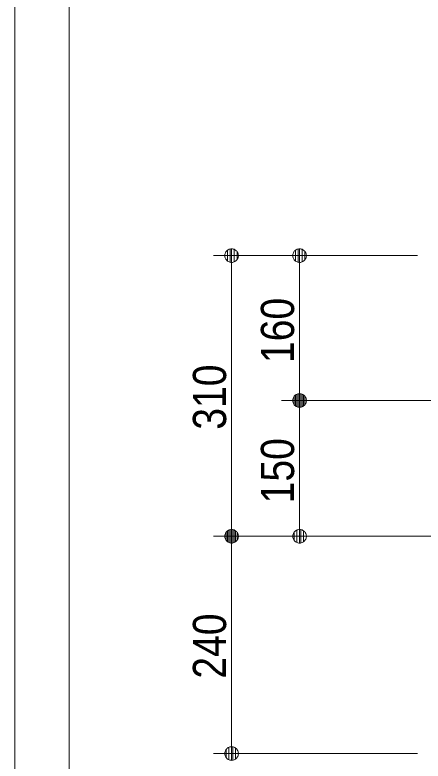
# Model space of a CAD drawing. Units: millimetres, scale not verified. Extents: x -6062 to 6062, y -3045 to 3045.
# Drawn here: x -5788 to -5337, y -378 to 446 of the extents above; entities that cross this region are included whole.
import ezdxf
from ezdxf.enums import TextEntityAlignment as Align

# ---------------------------------------------------------------- set-up
doc = ezdxf.new("R2010")
doc.units = ezdxf.units.MM
doc.header["$LTSCALE"] = 20
for name, color, linetype, lineweight in [('0-0_1図面枠', 7, 'Continuous', 9), ('0-3_0', 7, 'Continuous', 9), ('0-4_2寸法-1', 7, 'Continuous', 9)]:
    doc.layers.add(name, color=color, linetype=linetype, lineweight=lineweight)
doc.styles.add('ＭＳ Ｐゴシック', font='')
doc.styles.get('ＭＳ Ｐゴシック').set_extended_font_data('MS PGothic')

# ---------------------------------------------------------------- blocks, each defined once
blk = doc.blocks.new('グループ-2')
at = {"layer": '0-0_1図面枠'}
blk.add_lwpolyline([(-80000, 55400), (80000, 55400), (80000, -55400), (-80000, -55400)], close=True, dxfattribs=at)
blk = doc.blocks.new('図面枠')
at = {"layer": '0-0_1図面枠'}
blk.add_blockref('グループ-2', (0, 0), dxfattribs=at)
blk = doc.blocks.new('グループ-4')
at = {"layer": '0-0_1図面枠'}
blk.add_line((-78800, 41000), (-78800, -48600), dxfattribs=at)
blk = doc.blocks.new('_Dot')
at = {"layer": '0-3_0'}
for p, q in [((-10, 0), (-20, 0)), ((9.78, 2), (-9.78, 2)), ((7.99, 6), (-7.99, 6)), ((9.16, -3.98), (-9.16, -3.98)), ((6, -7.98), (-6, -7.98))]:
    blk.add_line(p, q, dxfattribs=at)
for points in [[(10, 0), (9.92, 1.25), (9.69, 2.49), (9.3, 3.68), (8.76, 4.82), (8.09, 5.88), (7.29, 6.85), (6.37, 7.71), (5.36, 8.44), (4.26, 9.05), (3.09, 9.51), (1.87, 9.82), (0.63, 9.98), (-0.63, 9.98), (-1.87, 9.82), (-3.09, 9.51), (-4.26, 9.05), (-5.36, 8.44), (-6.37, 7.71), (-7.29, 6.85), (-8.09, 5.88), (-8.76, 4.82), (-9.3, 3.68), (-9.69, 2.49), (-9.92, 1.25), (-10, 0), (0, 0)], [(-10, 0), (-9.92, -1.25), (-9.69, -2.49), (-9.3, -3.68), (-8.76, -4.82), (-8.09, -5.88), (-7.29, -6.85), (-6.37, -7.71), (-5.36, -8.44), (-4.26, -9.05), (-3.09, -9.51), (-1.87, -9.82), (-0.63, -9.98), (0.63, -9.98), (1.87, -9.82), (3.09, -9.51), (4.26, -9.05), (5.36, -8.44), (6.37, -7.71), (7.29, -6.85), (8.09, -5.88), (8.76, -4.82), (9.3, -3.68), (9.69, -2.49), (9.92, -1.25), (10, 0), (0, 0)]]:
    blk.add_lwpolyline(points, close=True, dxfattribs=at)

msp = doc.modelspace()

# ---------------------------------------------------------------- linework, layer by layer
at = {"layer": '0-4_2寸法-1'}
for p, q in [((-5493.5, 180), (-5568.5, 180)), ((-5343.5, 180), (-5493.5, 180)), ((-5548.5, -114.99), (-5548.5, 164.99)), ((-5473.5, 35.01), (-5473.5, 164.99)), ((-4802.5, 20), (-5493.5, 20)), ((-4802.5, 20), (-5493.5, 20)), ((-5473.5, 4.99), (-5473.5, -114.99)), ((-5493.5, -130), (-5568.5, -130)), ((-5493.5, -130), (-5568.5, -130)), ((-4802.5, -130), (-5493.5, -130)), ((-5548.5, -145.01), (-5548.5, -354.99)), ((-5343.5, -370), (-5568.5, -370))]:
    msp.add_line(p, q, dxfattribs=at)

# ---------------------------------------------------------------- block references
at = {"layer": '0-0_1図面枠', "xscale": 0.05, "yscale": 0.05}
for name in ['図面枠', 'グループ-4']:
    msp.add_blockref(name, (-1787.5, 0), dxfattribs=at)
at = {"layer": '0-4_2寸法-1', "xscale": 0.7503418, "yscale": 0.7503418}
for p, rotation in [((-5548.5, 180), 90), ((-5473.5, 180), 90), ((-5473.5, 20), 270), ((-5473.5, 20), 90), ((-5548.5, -130), 270), ((-5473.5, -130), 270), ((-5548.5, -130), 90), ((-5548.5, -370), 270)]:
    msp.add_blockref('_Dot', p, dxfattribs=dict(at, rotation=rotation))

# ---------------------------------------------------------------- texts
at = {"layer": '0-4_2寸法-1', "style": 'ＭＳ Ｐゴシック', "width": 0.9}
for s, p in [('160', (-5468.54, 61.39)), ('310', (-5543.54, -12.28)), ('150', (-5468.54, -93.61)), ('240', (-5543.54, -287.28))]:
    msp.add_text(s, height=36.66, rotation=90, dxfattribs=at).set_placement(p, align=Align.BOTTOM_LEFT)

doc.saveas('drawing.dxf')
